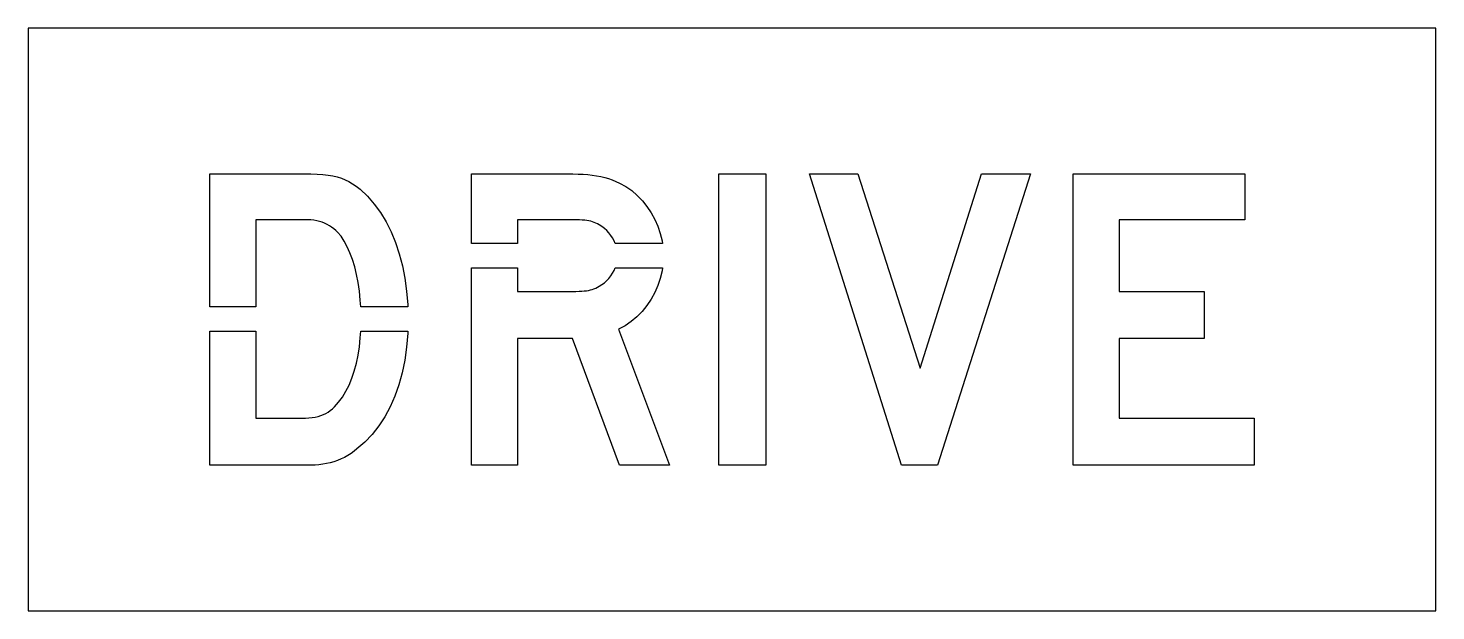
# Model space of a CAD drawing. Extents: x 0 to 29, y 0 to 12.
import ezdxf

# ---------------------------------------------------------------- set-up
doc = ezdxf.new("R2010")
doc.units = 0
doc.layers.add('CUT', color=7, linetype='Continuous')
doc.layers.add('OUTSIDE', color=1, linetype='Continuous')

msp = doc.modelspace()

# ---------------------------------------------------------------- linework, layer by layer
at = {"layer": 'CUT'}
for points in [[(6.7657, 6.9282), (6.7267, 7.0866), (6.6811, 7.2354), (6.6301, 7.3734), (6.5737, 7.4994), (6.5119, 7.6134), (6.4453, 7.7136), (6.3739, 7.8), (6.3355, 7.836), (6.2953, 7.8696), (6.2521, 7.9014), (6.2065, 7.9308), (6.1585, 7.9578), (6.1081, 7.9818), (6.0559, 8.0022), (6.0013, 8.0196), (5.9443, 8.034), (5.8861, 8.0442), (5.8255, 8.0502), (5.7631, 8.0526), (4.6897, 8.0526), (4.6897, 6.2615), (3.7423, 6.2615), (3.7423, 9), (5.6791, 9), (5.8243, 8.9988), (5.9551, 8.994), (6.0733, 8.9862), (6.1807, 8.9742), (6.2785, 8.958), (6.3685, 8.937), (6.4525, 8.9106), (6.5323, 8.8782), (6.6085, 8.8404), (6.6841, 8.7954), (6.7597, 8.7432), (6.8371, 8.6844), (6.9889, 8.5392), (7.1299, 8.3778), (7.2583, 8.2014), (7.3741, 8.01), (7.4779, 7.8036), (7.5685, 7.584), (7.6459, 7.3512), (7.7101, 7.1058), (7.7605, 6.8484), (7.7971, 6.5802), (7.8193, 6.3006), (7.8203, 6.2615), (6.8507, 6.2615), (6.8425, 6.399), (6.8239, 6.5832), (6.7981, 6.7596)], [(11.9641, 7.7838), (11.9197, 7.8312), (11.8717, 7.8744), (11.8189, 7.9134), (11.7631, 7.9476), (11.7271, 7.9674), (11.6935, 7.9842), (11.6599, 7.9992), (11.6257, 8.0118), (11.5903, 8.0226), (11.5525, 8.0316), (11.5111, 8.0388), (11.4655, 8.0442), (11.4139, 8.0478), (11.3557, 8.0508), (11.2897, 8.052), (11.2159, 8.0526), (10.0789, 8.0526), (10.0789, 7.5668), (9.1315, 7.5668), (9.1315, 9), (11.1103, 9), (11.2231, 8.9988), (11.3305, 8.9964), (11.4319, 8.991), (11.5291, 8.9838), (11.6215, 8.9736), (11.7103, 8.9604), (11.7955, 8.9442), (11.8777, 8.925), (11.9569, 8.9022), (12.0343, 8.8758), (12.1099, 8.8452), (12.1843, 8.8104), (12.3127, 8.7396), (12.4339, 8.6544), (12.5479, 8.556), (12.6529, 8.4462), (12.7483, 8.3262), (12.8341, 8.1972), (12.9085, 8.061), (12.9715, 7.9188), (13.0219, 7.7712), (13.0591, 7.6212), (13.0672, 7.5668), (12.0941, 7.5668), (12.0697, 7.6224), (12.0391, 7.6788), (12.0043, 7.7328)], [(15.1945, 3), (14.2261, 3), (14.2261, 9), (15.1945, 9)], [(17.0893, 9), (18.3733, 4.9998), (19.6369, 9), (20.6473, 9), (18.7315, 3), (17.9947, 3), (16.0999, 9)], [(25.0681, 8.0526), (22.4785, 8.0526), (22.4785, 6.579), (24.2257, 6.579), (24.2257, 5.6106), (22.4785, 5.6106), (22.4785, 3.9684), (25.2577, 3.9684), (25.2577, 3), (21.5311, 3), (21.5311, 9), (25.0681, 9)], [(10.0789, 7.0648), (10.0789, 6.579), (11.2159, 6.579), (11.2855, 6.5796), (11.3485, 6.5808), (11.4049, 6.5838), (11.4559, 6.5874), (11.5021, 6.5928), (11.5447, 6.6), (11.5843, 6.609), (11.6209, 6.6192), (11.6569, 6.6324), (11.6917, 6.6474), (11.7271, 6.6642), (11.7631, 6.684), (11.8189, 6.7182), (11.8717, 6.7572), (11.9197, 6.8004), (11.9641, 6.8478), (12.0043, 6.8988), (12.0391, 6.9528), (12.0697, 7.0092), (12.0941, 7.0648), (13.0679, 7.0648), (13.0585, 7.002), (13.0219, 6.8478), (12.9709, 6.6984), (12.9073, 6.5538), (12.8317, 6.4158), (12.7441, 6.2856), (12.6463, 6.165), (12.5389, 6.0546), (12.4219, 5.9562), (12.2965, 5.871), (12.1633, 5.8002), (13.2157, 3), (12.1843, 3), (11.2159, 5.6106), (10.0789, 5.6106), (10.0789, 3), (9.1315, 3), (9.1315, 7.0648)], [(7.5529, 4.4208), (7.4563, 4.2018), (7.3459, 3.9972), (7.2223, 3.8076), (7.0855, 3.6342), (6.9361, 3.477), (6.7741, 3.3366), (6.7141, 3.2862), (6.6517, 3.24), (6.5857, 3.1986), (6.5173, 3.1608), (6.4465, 3.1272), (6.3739, 3.0972), (6.2995, 3.0714), (6.2233, 3.0498), (6.1465, 3.0318), (6.0685, 3.0174), (5.9899, 3.0072), (5.9107, 3), (5.8939, 3), (5.8741, 3), (5.8519, 3), (5.8279, 3), (5.8021, 3), (5.7739, 3), (5.7439, 3), (5.7127, 3), (5.6797, 3), (5.6455, 3), (5.6101, 3), (5.5741, 3), (3.7423, 3), (3.7423, 5.7595), (4.6897, 5.7595), (4.6897, 3.9684), (5.6371, 3.9684), (5.7133, 3.9696), (5.7847, 3.9738), (5.8519, 3.981), (5.9149, 3.9912), (5.9737, 4.0044), (6.0289, 4.0212), (6.0817, 4.041), (6.1315, 4.065), (6.1789, 4.0926), (6.2245, 4.1244), (6.2683, 4.1598), (6.3109, 4.2), (6.3967, 4.2954), (6.4753, 4.4028), (6.5473, 4.5216), (6.6115, 4.6506), (6.6691, 4.7904), (6.7189, 4.9392), (6.7609, 5.0982), (6.7957, 5.265), (6.8227, 5.4402), (6.8425, 5.6232), (6.8507, 5.7595), (7.8199, 5.7595), (7.8187, 5.7156), (7.7953, 5.4324), (7.7569, 5.1606), (7.7035, 4.9008), (7.6351, 4.6542)]]:
    msp.add_lwpolyline(points, close=True, dxfattribs=at)
at = {"layer": 'OUTSIDE'}
msp.add_lwpolyline([(0, 0), (29, 0), (29, 12), (0, 12)], close=True, dxfattribs=at)

doc.saveas('drawing.dxf')
